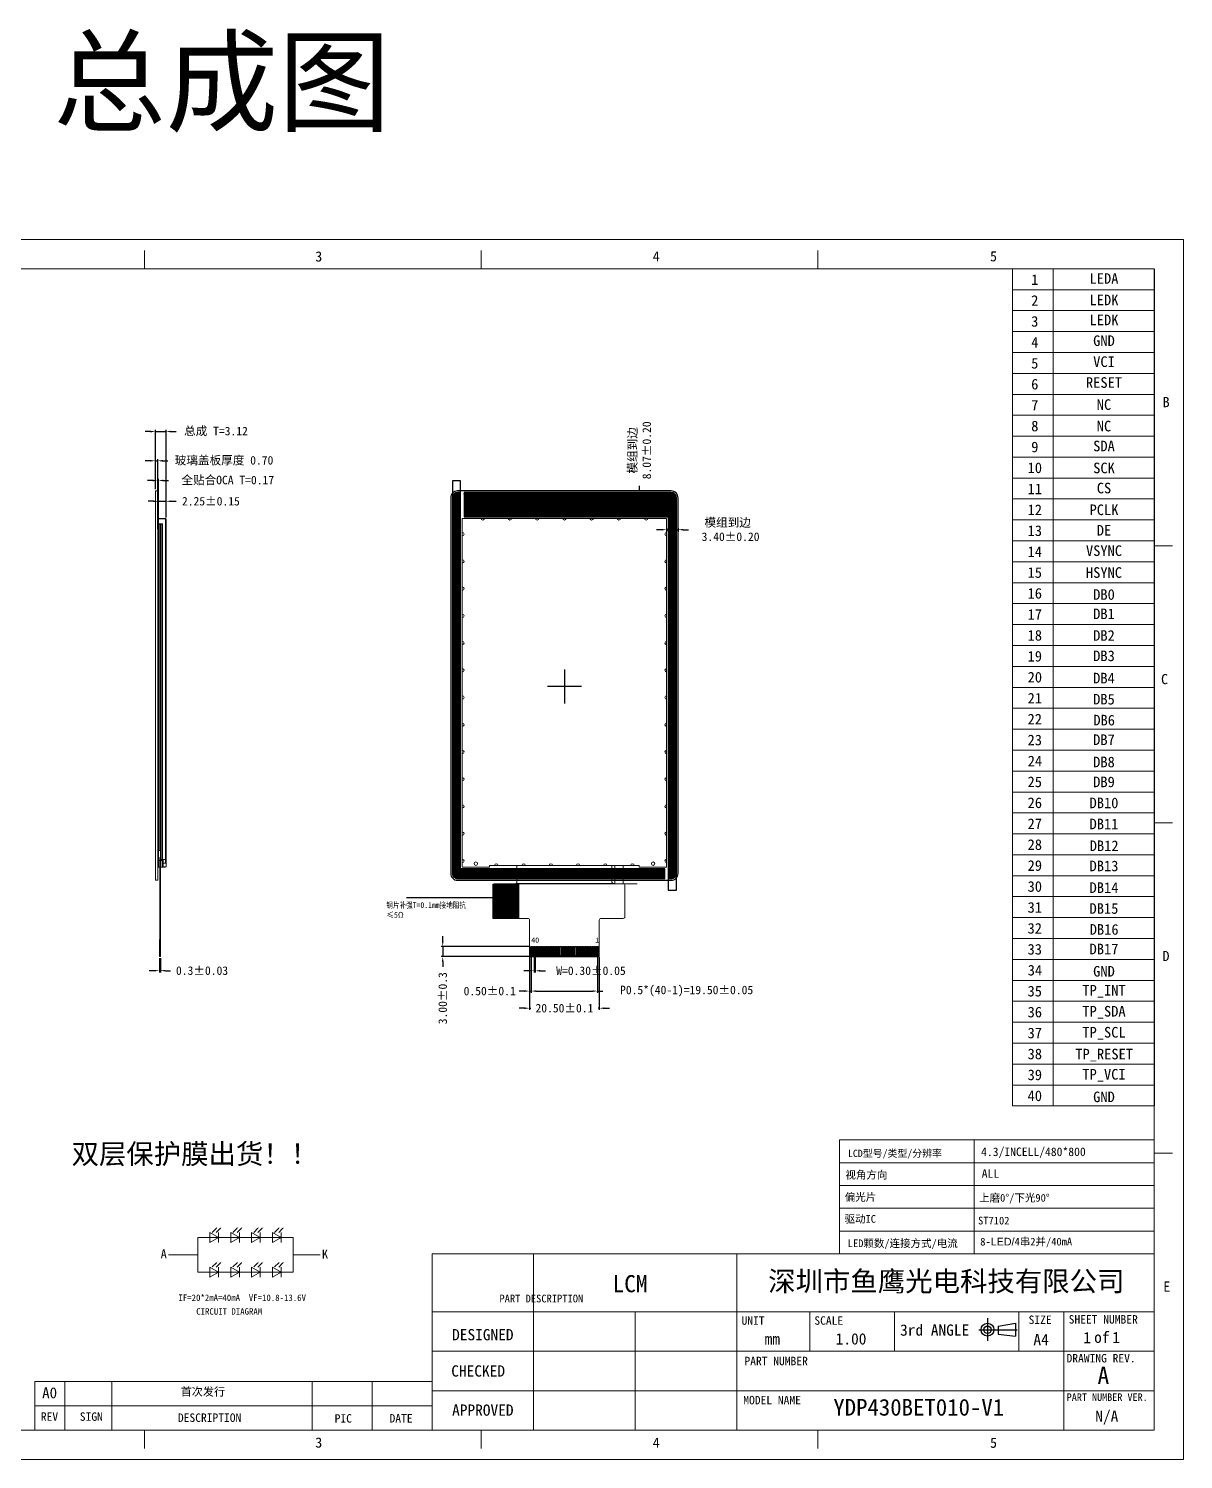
# Model space of a CAD drawing. Header units: inches. Extents: x 240 to 1407, y -538 to -118.
# Drawn here: x 1067.3 to 1406.5, y -538.2 to -117.7 of the extents above; entities that cross this region are included whole.
import ezdxf
from ezdxf.enums import TextEntityAlignment as Align

# ---------------------------------------------------------------- set-up
doc = ezdxf.new("R2010")
doc.units = ezdxf.units.IN
doc.header["$LTSCALE"] = 1.21
doc.header["$MEASUREMENT"] = 0
doc.header["$PDMODE"] = 3
doc.header["$PDSIZE"] = 0.3125
doc.layers.get('0').update_dxf_attribs({"linetype": 'CONTINUOUS'})
doc.layers.get('Defpoints').update_dxf_attribs({"linetype": 'CONTINUOUS'})
for name, color, linetype in [('BL', 7, 'CONTINUOUS'), ('Cover lens', 6, 'CONTINUOUS'), ('DIM（标注）', 3, 'CONTINUOUS'), ('TXT', 6, 'CONTINUOUS'), ('图框及文字', 7, 'CONTINUOUS'), ('文字', 7, 'CONTINUOUS'), ('标 注', 3, 'CONTINUOUS'), ('背胶', 2, 'CONTINUOUS')]:
    doc.layers.add(name, color=color, linetype=linetype)
doc.layers.add('DIM', color=123, linetype='CONTINUOUS', lineweight=9)
doc.layers.add('FPC', color=40, linetype='CONTINUOUS', lineweight=20)
doc.styles.get("Standard").update_dxf_attribs({"font": 'txt', "width": 0.8})
doc.styles.add('仿宋', font='', dxfattribs={"height": 2.5})
doc.styles.add('宋体', font='')
doc.styles.add('黑体', font='')
doc.styles.get('仿宋').set_extended_font_data('FangSong_GB2312')
doc.styles.get('宋体').set_extended_font_data('SimSun')
doc.styles.get('黑体').set_extended_font_data('楷体_GB2312')
doc.dimstyles.new('HC-1', dxfattribs={"dimtxt": 2.5, "dimasz": 1.5, "dimexe": 0.5, "dimexo": 0.5, "dimgap": 0.9, "dimtad": 0, "dimzin": 0, "dimdsep": 46, "dimtxsty": '仿宋', "dimcen": 0.5, "dimclrd": 3, "dimclre": 3, "dimclrt": 3, "dimazin": 0, "dimtfac": 1, "dimtmove": 0, "dimatfit": 3, "dimfxl": 1, "dimtolj": 1, "dimtzin": 0, "dimarcsym": 0})
doc.dimstyles.new('HJ', dxfattribs={"dimtxt": 3.5, "dimasz": 2.5, "dimexe": 1.25, "dimexo": 0.625, "dimtad": 1, "dimtxsty": '黑体', "dimcen": 2.5, "dimclrd": 4, "dimclre": 4, "dimclrt": 4, "dimadec": 0, "dimazin": 0, "dimtfac": 1, "dimtmove": 0, "dimatfit": 3, "dimfxl": 1, "dimarcsym": 0})

# ---------------------------------------------------------------- blocks, each defined once
blk = doc.blocks.new('THIRD-PROJ_BL0')
at = {"linetype": 'Continuous'}
blk.add_line((257.13, 38.11), (257.13, 34.11), dxfattribs=at)
at = {"color": 7, "linetype": 'Continuous'}
for p, q in [((255.59, 36.06), (262.41, 36.06)), ((259.04, 36.73), (262.11, 37.22)), ((259.04, 36.73), (259.04, 35.31)), ((262.11, 37.22), (262.11, 34.94)), ((259.04, 35.31), (262.11, 34.94))]:
    blk.add_line(p, q, dxfattribs=at)
for centre, radius in [((257.13, 36.08), 1.14), ((257.13, 36.06), 0.67)]:
    blk.add_circle(centre, radius, dxfattribs=at)
blk = doc.blocks.new('*D82')
at = {"color": 0, "lineweight": -2}
for p, q in [((1105.39, -261.13), (1105.39, -256.11)), ((1107.64, -261.33), (1107.64, -256.11)), ((1103.89, -256.61), (1102.39, -256.61)), ((1105.39, -256.61), (1107.64, -256.61)), ((1109.14, -256.61), (1110.64, -256.61))]:
    blk.add_line(p, q, dxfattribs=at)
at = {"color": 0}
for points in [[(1103.89, -256.36), (1103.89, -256.86), (1105.39, -256.61)], [(1109.14, -256.36), (1109.14, -256.86), (1107.64, -256.61)]]:
    blk.add_solid(points, dxfattribs=at)
at = {"layer": 'Defpoints', "color": 0}
for p in [(1107.64, -256.61), (1105.39, -261.63), (1107.64, -261.83)]:
    blk.add_point(p, dxfattribs=at)
at = {"color": 7, "lineweight": 5, "insert": (1120.83, -256.61), "char_height": 2.5, "attachment_point": 5, "style": '仿宋'}
blk.add_mtext('\\A1;2.25%%P0.15', dxfattribs=at)
blk = doc.blocks.new('*D123')
at = {"color": 0, "lineweight": -2}
for p, q in [((1246.78, -253.56), (1246.78, -252.06)), ((1246.78, -260.13), (1246.78, -255.06))]:
    blk.add_line(p, q, dxfattribs=at)
at = {"color": 0}
for points in [[(1246.53, -255.06), (1247.03, -255.06), (1246.78, -253.56)], [(1246.53, -260.13), (1247.03, -260.13), (1246.78, -261.63)]]:
    blk.add_solid(points, dxfattribs=at)
at = {"layer": 'Defpoints', "color": 0}
for p in [(1246.78, -253.56), (1246.78, -253.56), (1246.78, -261.63)]:
    blk.add_point(p, dxfattribs=at)
at = {"color": 7, "lineweight": 5, "insert": (1246.78, -241.64), "char_height": 2.5, "attachment_point": 5, "rotation": 90, "style": '仿宋'}
blk.add_mtext('\\A1;{\\fSimSun|b0|i0|c134|p2;模组到边}\\P8.07±0.20', dxfattribs=at)
blk = doc.blocks.new('*D124')
at = {"color": 0, "lineweight": -2}
for p, q in [((1254.68, -264.53), (1254.68, -265.46)), ((1258.08, -264.53), (1258.08, -265.46)), ((1253.18, -264.96), (1251.68, -264.96)), ((1254.68, -264.96), (1258.08, -264.96)), ((1259.58, -264.96), (1261.08, -264.96))]:
    blk.add_line(p, q, dxfattribs=at)
at = {"color": 0}
for points in [[(1253.18, -264.71), (1253.18, -265.21), (1254.68, -264.96)], [(1259.58, -264.71), (1259.58, -265.21), (1258.08, -264.96)]]:
    blk.add_solid(points, dxfattribs=at)
at = {"layer": 'Defpoints', "color": 0}
for p in [(1254.68, -264.03), (1258.08, -264.03), (1258.08, -264.96)]:
    blk.add_point(p, dxfattribs=at)
at = {"color": 7, "lineweight": 5, "insert": (1272.64, -264.96), "char_height": 2.5, "attachment_point": 5, "style": '仿宋'}
blk.add_mtext('\\A1;{\\fSimSun|b0|i0|c134|p2;模组到边}\\P 3.40±0.20', dxfattribs=at)
blk = doc.blocks.new('*D125')
at = {"color": 0, "lineweight": -2}
for p, q in [((1103.02, -244.71), (1101.52, -244.71)), ((1104.52, -253.06), (1104.52, -244.21)), ((1104.52, -244.71), (1105.22, -244.71)), ((1105.22, -253.06), (1105.22, -244.21)), ((1106.72, -244.71), (1108.22, -244.71))]:
    blk.add_line(p, q, dxfattribs=at)
at = {"color": 0}
for points in [[(1103.02, -244.46), (1103.02, -244.96), (1104.52, -244.71)], [(1106.72, -244.46), (1106.72, -244.96), (1105.22, -244.71)]]:
    blk.add_solid(points, dxfattribs=at)
at = {"layer": 'Defpoints', "color": 0}
for p in [(1104.52, -244.71), (1104.52, -253.56), (1105.22, -253.56)]:
    blk.add_point(p, dxfattribs=at)
at = {"color": 7, "lineweight": 5, "insert": (1124.69, -244.71), "char_height": 2.5, "attachment_point": 5, "style": '仿宋'}
blk.add_mtext('\\A1;玻璃盖板厚度 0.70', dxfattribs=at)
blk = doc.blocks.new('*D126')
at = {"color": 0, "lineweight": -2}
for p, q in [((1103.72, -250.51), (1102.22, -250.51)), ((1105.22, -264.84), (1105.22, -250.01)), ((1105.22, -250.51), (1105.39, -250.51)), ((1105.39, -264.84), (1105.39, -250.01)), ((1106.89, -250.51), (1108.39, -250.51))]:
    blk.add_line(p, q, dxfattribs=at)
at = {"color": 0}
for points in [[(1103.72, -250.26), (1103.72, -250.76), (1105.22, -250.51)], [(1106.89, -250.26), (1106.89, -250.76), (1105.39, -250.51)]]:
    blk.add_solid(points, dxfattribs=at)
at = {"layer": 'Defpoints', "color": 0}
for p in [(1105.39, -250.51), (1105.22, -265.34), (1105.39, -265.34)]:
    blk.add_point(p, dxfattribs=at)
at = {"color": 7, "lineweight": 5, "insert": (1125.78, -250.51), "char_height": 2.5, "attachment_point": 5, "style": '仿宋'}
blk.add_mtext('\\A1;{\\fSimSun|b0|i0|c134|p2;全贴合}OCA T=0.17', dxfattribs=at)
blk = doc.blocks.new('*D127')
at = {"color": 0, "lineweight": -2}
for p, q in [((1103.02, -236.13), (1101.52, -236.13)), ((1104.52, -253.06), (1104.52, -235.63)), ((1104.52, -236.13), (1107.64, -236.13)), ((1107.64, -261.33), (1107.64, -235.63)), ((1109.14, -236.13), (1110.64, -236.13))]:
    blk.add_line(p, q, dxfattribs=at)
at = {"color": 0}
for points in [[(1103.02, -235.88), (1103.02, -236.38), (1104.52, -236.13)], [(1109.14, -235.88), (1109.14, -236.38), (1107.64, -236.13)]]:
    blk.add_solid(points, dxfattribs=at)
at = {"layer": 'Defpoints', "color": 0}
for p in [(1107.64, -236.13), (1104.52, -253.56), (1107.64, -261.83)]:
    blk.add_point(p, dxfattribs=at)
at = {"color": 7, "lineweight": 5, "insert": (1122.32, -236.13), "char_height": 2.5, "attachment_point": 5, "style": '仿宋'}
blk.add_mtext('\\A1;{\\fSimSun|b0|i0|c134|p2;总成} T=3.12', dxfattribs=at)
blk = doc.blocks.new('*D224')
at = {"color": 0, "lineweight": -2}
for p, q in [((1105.69, -390.9), (1105.69, -395.05)), ((1105.99, -390.9), (1105.99, -395.05)), ((1104.19, -394.55), (1102.69, -394.55)), ((1105.69, -394.55), (1105.99, -394.55)), ((1107.49, -394.55), (1108.99, -394.55))]:
    blk.add_line(p, q, dxfattribs=at)
at = {"color": 0}
for points in [[(1104.19, -394.3), (1104.19, -394.8), (1105.69, -394.55)], [(1107.49, -394.3), (1107.49, -394.8), (1105.99, -394.55)]]:
    blk.add_solid(points, dxfattribs=at)
at = {"layer": 'Defpoints', "color": 0}
for p in [(1105.69, -390.4), (1105.99, -390.4), (1105.99, -394.55)]:
    blk.add_point(p, dxfattribs=at)
at = {"color": 7, "lineweight": 5, "insert": (1118.23, -394.55), "char_height": 2.5, "attachment_point": 5, "style": '仿宋'}
blk.add_mtext('\\A1;0.3%%P0.03', dxfattribs=at)
blk = doc.blocks.new('*D227')
at = {"layer": 'Defpoints', "color": 0}
for p in [(1215.78, -390.2), (1216.08, -390.2), (1216.08, -394.59)]:
    blk.add_point(p, dxfattribs=at)
at = {"layer": 'DIM', "color": 3, "lineweight": -2}
for p, q in [((1215.78, -390.7), (1215.78, -395.09)), ((1216.08, -390.7), (1216.08, -395.09)), ((1214.28, -394.59), (1212.78, -394.59)), ((1215.78, -394.59), (1216.08, -394.59)), ((1217.58, -394.59), (1219.08, -394.59))]:
    blk.add_line(p, q, dxfattribs=at)
at = {"layer": 'DIM', "color": 3}
for points in [[(1214.28, -394.34), (1214.28, -394.84), (1215.78, -394.59)], [(1217.58, -394.34), (1217.58, -394.84), (1216.08, -394.59)]]:
    blk.add_solid(points, dxfattribs=at)
at = {"layer": 'DIM', "color": 3, "insert": (1232.48, -394.59), "char_height": 2.5, "attachment_point": 5, "style": '仿宋'}
blk.add_mtext('\\A1;W=0.30%%P0.05', dxfattribs=at)
blk = doc.blocks.new('*D228')
at = {"layer": 'Defpoints', "color": 0}
for p in [(1214.93, -390.2), (1234.43, -390.2), (1234.43, -400.55)]:
    blk.add_point(p, dxfattribs=at)
at = {"layer": 'DIM', "color": 3, "lineweight": -2}
for p, q in [((1214.93, -390.7), (1214.93, -401.05)), ((1234.43, -390.7), (1234.43, -401.05)), ((1216.43, -400.55), (1232.93, -400.55)), ((1234.43, -400.55), (1235.93, -400.55))]:
    blk.add_line(p, q, dxfattribs=at)
at = {"layer": 'DIM', "color": 3}
for points in [[(1216.43, -400.3), (1216.43, -400.8), (1214.93, -400.55)], [(1232.93, -400.3), (1232.93, -400.8), (1234.43, -400.55)]]:
    blk.add_solid(points, dxfattribs=at)
at = {"layer": 'DIM', "color": 3, "insert": (1260.58, -400.55), "char_height": 2.5, "attachment_point": 5, "style": '仿宋'}
blk.add_mtext('\\A1;P0.5*(40-1)=19.50%%P0.05', dxfattribs=at)
blk = doc.blocks.new('*D225')
at = {"layer": 'Defpoints', "color": 0}
for p in [(1214.43, -390.1), (1234.93, -390.1), (1234.93, -405.58)]:
    blk.add_point(p, dxfattribs=at)
at = {"layer": 'DIM', "color": 3, "lineweight": -2}
for p, q in [((1214.43, -390.6), (1214.43, -406.08)), ((1234.93, -390.6), (1234.93, -406.08)), ((1212.93, -405.58), (1211.43, -405.58)), ((1214.43, -405.58), (1214.79, -405.58)), ((1234.93, -405.58), (1234.57, -405.58)), ((1236.43, -405.58), (1237.93, -405.58))]:
    blk.add_line(p, q, dxfattribs=at)
at = {"layer": 'DIM', "color": 3}
for points in [[(1212.93, -405.33), (1212.93, -405.83), (1214.43, -405.58)], [(1236.43, -405.33), (1236.43, -405.83), (1234.93, -405.58)]]:
    blk.add_solid(points, dxfattribs=at)
at = {"layer": 'DIM', "color": 3, "insert": (1224.68, -405.58), "char_height": 2.5, "attachment_point": 5, "style": '仿宋'}
blk.add_mtext('\\A1;20.50%%P0.1', dxfattribs=at)
blk = doc.blocks.new('*D226')
at = {"layer": 'Defpoints', "color": 0}
for p in [(1214.43, -389.96), (1214.93, -390.2), (1214.43, -400.55)]:
    blk.add_point(p, dxfattribs=at)
at = {"layer": 'DIM', "color": 3, "lineweight": -2}
for p, q in [((1214.43, -390.46), (1214.43, -401.05)), ((1214.93, -390.7), (1214.93, -401.05)), ((1212.93, -400.55), (1211.43, -400.55)), ((1214.93, -400.55), (1214.43, -400.55)), ((1216.43, -400.55), (1217.93, -400.55))]:
    blk.add_line(p, q, dxfattribs=at)
at = {"layer": 'DIM', "color": 3}
for points in [[(1212.93, -400.3), (1212.93, -400.8), (1214.43, -400.55)], [(1216.43, -400.3), (1216.43, -400.8), (1214.93, -400.55)]]:
    blk.add_solid(points, dxfattribs=at)
at = {"layer": 'DIM', "color": 3, "insert": (1202.73, -400.55), "char_height": 2.5, "attachment_point": 5, "style": '仿宋'}
blk.add_mtext('\\A1;0.50%%P0.1', dxfattribs=at)
blk = doc.blocks.new('*D229')
at = {"layer": 'Defpoints', "color": 0}
for p in [(1188.93, -390.4), (1214.78, -387.4), (1214.93, -390.4)]:
    blk.add_point(p, dxfattribs=at)
at = {"layer": 'DIM', "color": 3, "lineweight": -2}
for p, q in [((1188.93, -385.9), (1188.93, -384.4)), ((1214.28, -387.4), (1188.43, -387.4)), ((1214.43, -390.4), (1188.43, -390.4)), ((1188.93, -387.4), (1188.93, -390.4)), ((1188.93, -391.9), (1188.93, -393.4))]:
    blk.add_line(p, q, dxfattribs=at)
at = {"layer": 'DIM', "color": 3}
for points in [[(1188.68, -385.9), (1189.18, -385.9), (1188.93, -387.4)], [(1188.68, -391.9), (1189.18, -391.9), (1188.93, -390.4)]]:
    blk.add_solid(points, dxfattribs=at)
at = {"layer": 'DIM', "color": 3, "insert": (1188.93, -402.64), "char_height": 2.5, "attachment_point": 5, "rotation": 90, "style": '仿宋'}
blk.add_mtext('\\A1;3.00%%P0.3 ', dxfattribs=at)

msp = doc.modelspace()

# ---------------------------------------------------------------- hatches: boundary and pattern name
at = {"layer": 'FPC'}
h = msp.add_hatch(dxfattribs=at)
h.set_pattern_fill('ANSI37', color=0, scale=2, style=0)
h.set_pattern_definition([(45, (594.8965, -9.25895), (-0.176776695, 0.176776695), []), (135, (594.8965, -9.25895), (-0.176776695, -0.176776695), [])])
h.paths.add_polyline_path([(1211.245, -369.104), (1203.683, -369.104), (1203.683, -379.185), (1211.245, -379.185)])
at = {"layer": '背胶', "linetype": 'Continuous'}
h = msp.add_hatch(dxfattribs=at)
h.set_pattern_fill('ANSI31', color=256, style=0)
h.set_pattern_definition([(45, (-282.82537, -224.99949), (-0.088388348, 0.088388348), [])])
edge = h.paths.add_edge_path()
edge.add_line((1195.181, -254.065), (1195.181, -261.135))
edge.add_line((1195.181, -261.135), (1255.181, -261.135))
edge.add_line((1255.181, -261.135), (1255.181, -367.465))
edge.add_line((1255.181, -367.465), (1256.081, -367.465))
edge.add_arc((1256.081, -365.965), 1.5, 270, 360)
edge.add_line((1257.581, -365.965), (1257.581, -255.565))
edge.add_arc((1256.081, -255.565), 1.5, 0, 90)
edge.add_line((1256.081, -254.065), (1195.181, -254.065))
edge = h.paths.add_edge_path()
edge.add_line((1254.181, -367.465), (1254.181, -364.635))
edge.add_line((1254.181, -364.635), (1194.181, -364.635))
edge.add_line((1194.181, -364.635), (1194.181, -254.065))
edge.add_line((1194.181, -254.065), (1193.281, -254.065))
edge.add_arc((1193.281, -255.565), 1.5, 90, 180)
edge.add_line((1191.781, -255.565), (1191.781, -365.965))
edge.add_arc((1193.281, -365.965), 1.5, 180, 270)
edge.add_line((1193.281, -367.465), (1254.181, -367.465))

# ---------------------------------------------------------------- linework, layer by layer
at = {"color": 7, "linetype": 'Continuous', "lineweight": 5}
for p, q in [((894.933, -179.714), (1406.5, -179.714)), ((1406.5, -179.714), (1406.5, -538.166)), ((894.933, -538.166), (1406.5, -538.166))]:
    msp.add_line(p, q, dxfattribs=at)
at = {"linetype": 'Continuous', "lineweight": 5}
for p, q in [((1101.291, -188.282), (1101.291, -182.927)), ((1200.186, -188.282), (1200.186, -182.927)), ((1299.08, -188.282), (1299.08, -182.927)), ((903.501, -188.282), (1397.932, -188.282)), ((1397.932, -188.282), (1397.932, -483.907)), ((1397.932, -269.677), (1403.287, -269.677)), ((1397.932, -351.072), (1403.287, -351.072)), ((1397.932, -448.204), (1403.287, -448.204)), ((903.501, -529.599), (1397.932, -529.599)), ((1101.291, -529.599), (1101.291, -534.953)), ((1200.186, -529.599), (1200.186, -534.953)), ((1299.08, -529.599), (1299.08, -534.953))]:
    msp.add_line(p, q, dxfattribs=at)
at = {"color": 7, "linetype": 'ByBlock', "lineweight": 0}
for p, q in [((1356.257, -188.282), (1356.257, -434.308)), ((1356.257, -188.282), (1397.932, -188.282)), ((1368.279, -188.282), (1368.279, -434.308)), ((1356.257, -194.433), (1397.932, -194.433)), ((1356.257, -200.584), (1397.932, -200.584)), ((1356.257, -206.734), (1397.932, -206.734)), ((1356.257, -212.885), (1397.932, -212.885)), ((1356.257, -219.036), (1397.932, -219.036)), ((1356.257, -225.186), (1397.932, -225.186)), ((1356.257, -231.337), (1397.932, -231.337)), ((1356.257, -237.487), (1397.932, -237.487)), ((1356.257, -243.638), (1397.932, -243.638)), ((1356.257, -249.789), (1397.932, -249.789)), ((1356.257, -255.939), (1397.932, -255.939)), ((1356.257, -262.09), (1397.932, -262.09)), ((1356.257, -268.241), (1397.932, -268.241)), ((1356.257, -274.391), (1397.932, -274.391)), ((1356.257, -280.542), (1397.932, -280.542)), ((1356.257, -286.692), (1397.932, -286.692)), ((1356.257, -292.843), (1397.932, -292.843)), ((1356.257, -298.994), (1397.932, -298.994)), ((1356.257, -305.144), (1397.932, -305.144)), ((1356.257, -311.295), (1397.932, -311.295)), ((1356.257, -317.446), (1397.932, -317.446)), ((1356.257, -323.596), (1397.932, -323.596)), ((1356.257, -329.747), (1397.932, -329.747)), ((1356.257, -335.898), (1397.932, -335.898)), ((1356.257, -342.048), (1397.932, -342.048)), ((1356.257, -348.199), (1397.932, -348.199)), ((1356.257, -354.349), (1397.932, -354.349)), ((1356.257, -360.5), (1397.932, -360.5)), ((1356.257, -366.651), (1397.932, -366.651)), ((1356.257, -372.801), (1397.932, -372.801)), ((1356.257, -372.801), (1397.932, -372.801)), ((1356.257, -378.952), (1397.932, -378.952)), ((1356.257, -385.103), (1397.932, -385.103)), ((1356.257, -391.253), (1397.932, -391.253)), ((1356.257, -397.404), (1397.932, -397.404)), ((1356.257, -403.555), (1397.932, -403.555)), ((1356.257, -409.705), (1397.932, -409.705)), ((1356.257, -415.856), (1397.932, -415.856)), ((1356.257, -422.006), (1397.932, -422.006)), ((1356.257, -428.157), (1397.932, -428.157)), ((1356.257, -434.308), (1397.932, -434.308))]:
    msp.add_line(p, q, dxfattribs=at)
msp.add_line((1397.932, -188.282), (1397.932, -434.308))
at = {"linetype": 'ByBlock', "lineweight": 5}
for p, q in [((1105.393, -261.635), (1105.393, -364.135)), ((1105.393, -263.265), (1106.603, -263.265)), ((1106.603, -263.265), (1106.603, -358.511)), ((1106.603, -358.511), (1106.583, -361.865)), ((1106.523, -362.165), (1105.393, -362.165)), ((1105.393, -364.135), (1107.443, -364.135)), ((1107.616, -364.035), (1106.523, -364.035)), ((1106.583, -361.865), (1106.583, -364.035)), ((1106.583, -363.757), (1106.773, -363.757)), ((1106.773, -361.915), (1106.773, -363.757)), ((1106.773, -361.915), (1107.493, -361.915)), ((1107.493, -362.965), (1106.773, -362.965)), ((1107.643, -363.488), (1107.643, -363.935))]:
    msp.add_line(p, q, dxfattribs=at)
at = {"color": 5, "linetype": 'ByBlock', "lineweight": 5}
for p, q in [((1106.543, -263.265), (1106.543, -358.511)), ((1106.543, -358.507), (1106.523, -361.862)), ((1106.523, -361.865), (1106.523, -364.035))]:
    msp.add_line(p, q, dxfattribs=at)
at = {"color": 30, "lineweight": 5}
for p, q in [((1105.863, -384.523), (1105.863, -361.265)), ((1105.863, -361.265), (1105.993, -361.265)), ((1105.863, -390.405), (1105.863, -361.265)), ((1105.993, -361.265), (1105.993, -384.523)), ((1105.993, -361.265), (1105.993, -390.405)), ((1105.693, -385.405), (1105.693, -390.405))]:
    msp.add_line(p, q, dxfattribs=at)
at = {"color": 30, "linetype": 'Continuous', "lineweight": 5}
for p, q in [((1239.445, -363.635), (1239.445, -369.023)), ((1241.945, -363.635), (1241.945, -369.023))]:
    msp.add_line(p, q, dxfattribs=at)
at = {"color": 30}
msp.add_line((1214.731, -390.405), (1234.631, -390.405), dxfattribs=at)
at = {"color": 4, "linetype": 'Continuous', "lineweight": 5}
for p, q in [((1397.932, -444.303), (1305.462, -444.303)), ((1305.462, -477.763), (1305.462, -444.303)), ((1345.044, -477.763), (1345.044, -444.303)), ((1397.932, -450.995), (1305.462, -450.995)), ((1397.932, -457.687), (1305.462, -457.687)), ((1397.932, -464.379), (1305.462, -464.379)), ((1215.637, -529.599), (1215.637, -477.763)), ((1275.351, -477.763), (1275.351, -529.599)), ((1305.462, -477.763), (1305.462, -477.763)), ((1275.351, -494.765), (1185.779, -494.765)), ((1245.494, -529.599), (1245.494, -494.765)), ((1397.932, -494.765), (1275.351, -494.765)), ((1296.749, -506.376), (1296.749, -494.765)), ((1321.63, -506.376), (1321.63, -494.765)), ((1358.123, -506.376), (1358.123, -494.765)), ((1371.393, -529.599), (1371.393, -494.765)), ((1275.351, -506.376), (1185.779, -506.376)), ((1397.932, -506.376), (1275.351, -506.376)), ((1185.779, -515.242), (1069.113, -515.242)), ((1077.946, -515.242), (1077.946, -529.599)), ((1091.702, -515.242), (1091.702, -529.599)), ((1150.614, -529.599), (1150.614, -515.242)), ((1168.197, -515.242), (1168.197, -529.599)), ((1275.351, -517.987), (1185.779, -517.987)), ((1397.932, -517.987), (1275.351, -517.987)), ((1185.779, -522.42), (1069.113, -522.42))]:
    msp.add_line(p, q, dxfattribs=at)
at = {"color": 4, "lineweight": 5}
for p, q in [((1305.462, -471.071), (1305.462, -477.763)), ((1305.462, -471.071), (1397.932, -471.071)), ((1345.044, -471.071), (1345.044, -477.763))]:
    msp.add_line(p, q, dxfattribs=at)
at = {"color": 6, "lineweight": 5}
for points in [[(1105.443, -263.565), (1105.593, -263.565), (1105.593, -358.865), (1105.443, -358.865)], [(1106.393, -263.565), (1106.543, -263.565), (1106.543, -358.865), (1106.393, -358.865)]]:
    msp.add_lwpolyline(points, close=True, dxfattribs=at)
at = {"color": 4, "lineweight": 5}
for points in [[(1105.593, -359.265), (1105.993, -359.265), (1105.993, -263.365), (1105.593, -263.365)], [(1105.993, -361.865), (1106.393, -361.865), (1106.393, -263.365), (1105.993, -263.365)]]:
    msp.add_lwpolyline(points, close=True, dxfattribs=at)
at = {"color": 30}
for points in [[(1214.781, -387.405), (1215.081, -387.405), (1215.081, -390.205), (1214.781, -390.205)], [(1215.281, -387.405), (1215.581, -387.405), (1215.581, -390.205), (1215.281, -390.205)], [(1215.781, -387.405), (1216.081, -387.405), (1216.081, -390.205), (1215.781, -390.205)], [(1216.281, -387.405), (1216.581, -387.405), (1216.581, -390.205), (1216.281, -390.205)], [(1216.781, -387.405), (1217.081, -387.405), (1217.081, -390.205), (1216.781, -390.205)], [(1217.281, -387.405), (1217.581, -387.405), (1217.581, -390.205), (1217.281, -390.205)], [(1217.781, -387.405), (1218.081, -387.405), (1218.081, -390.205), (1217.781, -390.205)], [(1218.281, -387.405), (1218.581, -387.405), (1218.581, -390.205), (1218.281, -390.205)], [(1218.781, -387.405), (1219.081, -387.405), (1219.081, -390.205), (1218.781, -390.205)], [(1219.281, -387.405), (1219.581, -387.405), (1219.581, -390.205), (1219.281, -390.205)], [(1219.781, -387.405), (1220.081, -387.405), (1220.081, -390.205), (1219.781, -390.205)], [(1220.281, -387.405), (1220.581, -387.405), (1220.581, -390.205), (1220.281, -390.205)], [(1220.781, -387.405), (1221.081, -387.405), (1221.081, -390.205), (1220.781, -390.205)], [(1221.281, -387.405), (1221.581, -387.405), (1221.581, -390.205), (1221.281, -390.205)], [(1221.781, -387.405), (1222.081, -387.405), (1222.081, -390.205), (1221.781, -390.205)], [(1222.281, -387.405), (1222.581, -387.405), (1222.581, -390.205), (1222.281, -390.205)], [(1222.781, -387.405), (1223.081, -387.405), (1223.081, -390.205), (1222.781, -390.205)], [(1223.281, -387.405), (1223.581, -387.405), (1223.581, -390.205), (1223.281, -390.205)], [(1223.781, -387.405), (1224.081, -387.405), (1224.081, -390.205), (1223.781, -390.205)], [(1224.281, -387.405), (1224.581, -387.405), (1224.581, -390.205), (1224.281, -390.205)], [(1224.781, -387.405), (1225.081, -387.405), (1225.081, -390.205), (1224.781, -390.205)], [(1225.281, -387.405), (1225.581, -387.405), (1225.581, -390.205), (1225.281, -390.205)], [(1225.781, -387.405), (1226.081, -387.405), (1226.081, -390.205), (1225.781, -390.205)], [(1226.281, -387.405), (1226.581, -387.405), (1226.581, -390.205), (1226.281, -390.205)], [(1226.781, -387.405), (1227.081, -387.405), (1227.081, -390.205), (1226.781, -390.205)], [(1227.281, -387.405), (1227.581, -387.405), (1227.581, -390.205), (1227.281, -390.205)], [(1227.781, -387.405), (1228.081, -387.405), (1228.081, -390.205), (1227.781, -390.205)], [(1228.281, -387.405), (1228.581, -387.405), (1228.581, -390.205), (1228.281, -390.205)], [(1228.781, -387.405), (1229.081, -387.405), (1229.081, -390.205), (1228.781, -390.205)], [(1229.281, -387.405), (1229.581, -387.405), (1229.581, -390.205), (1229.281, -390.205)], [(1229.781, -387.405), (1230.081, -387.405), (1230.081, -390.205), (1229.781, -390.205)], [(1230.281, -387.405), (1230.581, -387.405), (1230.581, -390.205), (1230.281, -390.205)], [(1230.781, -387.405), (1231.081, -387.405), (1231.081, -390.205), (1230.781, -390.205)], [(1231.281, -387.405), (1231.581, -387.405), (1231.581, -390.205), (1231.281, -390.205)], [(1231.781, -387.405), (1232.081, -387.405), (1232.081, -390.205), (1231.781, -390.205)], [(1232.281, -387.405), (1232.581, -387.405), (1232.581, -390.205), (1232.281, -390.205)], [(1232.781, -387.405), (1233.081, -387.405), (1233.081, -390.205), (1232.781, -390.205)], [(1233.281, -387.405), (1233.581, -387.405), (1233.581, -390.205), (1233.281, -390.205)], [(1233.781, -387.405), (1234.081, -387.405), (1234.081, -390.205), (1233.781, -390.205)], [(1234.281, -387.405), (1234.581, -387.405), (1234.581, -390.205), (1234.281, -390.205)]]:
    msp.add_lwpolyline(points, close=True, dxfattribs=at)
at = {"color": 4, "linetype": 'Continuous', "lineweight": 5}
msp.add_lwpolyline([(1069.113, -515.242), (1069.113, -529.599), (1397.932, -529.599), (1397.932, -477.763), (1185.779, -477.763), (1185.779, -529.599)], dxfattribs=at)
at = {"color": 7, "lineweight": 5}
for centre in [(1198.647, -363.096), (1250.715, -363.096)]:
    msp.add_circle(centre, 0.5, dxfattribs=at)
at = {"lineweight": 5}
for centre, start, end in [((1200.681, -261.635), 180, 360), ((1208.681, -261.635), 180, 360), ((1216.681, -261.635), 180, 360), ((1224.681, -261.635), 180, 360), ((1232.681, -261.635), 180, 360), ((1240.681, -261.635), 180, 360), ((1248.681, -261.635), 180, 360), ((1194.681, -266.285), 270, 90), ((1254.681, -266.285), 90, 270), ((1194.681, -274.285), 270, 90), ((1254.681, -274.285), 90, 270), ((1194.681, -282.285), 270, 90), ((1254.681, -282.285), 90, 270), ((1194.681, -290.285), 270, 90), ((1254.681, -290.285), 90, 270), ((1194.681, -298.285), 270, 90), ((1254.681, -298.285), 90, 270), ((1194.681, -306.285), 270, 90), ((1254.681, -306.285), 90, 270), ((1194.681, -314.285), 270, 90), ((1254.681, -314.285), 90, 270), ((1194.681, -322.285), 270, 90), ((1254.681, -322.285), 90, 270), ((1194.681, -330.285), 270, 90), ((1254.681, -330.285), 90, 270), ((1194.681, -338.285), 270, 90), ((1254.681, -338.285), 90, 270), ((1194.681, -346.285), 270, 90), ((1254.681, -346.285), 90, 270), ((1194.681, -354.285), 270, 90), ((1254.681, -354.285), 90, 270), ((1194.681, -362.285), 270, 90), ((1204.681, -363.635), 0, 180), ((1212.681, -363.635), 0, 180), ((1220.681, -363.635), 0, 180), ((1228.681, -363.635), 0, 180), ((1236.681, -363.635), 0, 180), ((1244.681, -363.635), 0, 180), ((1254.681, -362.285), 90, 270)]:
    msp.add_arc(centre, 0.5, start, end, dxfattribs=at)
at = {"linetype": 'ByBlock', "lineweight": 5}
msp.add_arc((1107.443, -363.935), 0.2, 270, 0, dxfattribs=at)
at = {"layer": 'BL', "color": 4, "lineweight": 5}
for p, q in [((1105.393, -261.635), (1107.443, -261.635)), ((1105.393, -261.635), (1105.393, -261.785)), ((1105.393, -261.785), (1107.493, -261.785)), ((1107.493, -261.785), (1107.493, -362.965)), ((1107.643, -261.835), (1107.643, -363.488))]:
    msp.add_line(p, q, dxfattribs=at)
msp.add_arc((1107.443, -261.835), 0.2, 0, 90, dxfattribs=at)
at = {"layer": 'Cover lens', "lineweight": 5}
msp.add_lwpolyline([(1104.518, -253.565), (1105.218, -253.565), (1105.218, -367.965), (1104.518, -367.965)], close=True, dxfattribs=at)
at = {"layer": 'Cover lens', "linetype": 'Continuous'}
msp.add_lwpolyline([(1193.281, -367.965), (1256.081, -367.965, 0.4142136), (1258.081, -365.965), (1258.081, -255.565, 0.4142136), (1256.081, -253.565), (1193.281, -253.565, 0.4142136), (1191.281, -255.565), (1191.281, -365.965, 0.4142136)], format="xyb", close=True, dxfattribs=at)
at = {"layer": 'DIM', "color": 1, "lineweight": 5}
for p, q in [((1116.975, -472.947), (1123.088, -472.947)), ((1116.975, -472.947), (1116.975, -483.106)), ((1120.546, -471.479), (1120.546, -474.414)), ((1123.088, -472.947), (1120.546, -471.479)), ((1123.088, -472.947), (1120.546, -474.414)), ((1120.546, -472.947), (1126.659, -472.947)), ((1123.088, -471.479), (1123.088, -474.414)), ((1126.659, -471.479), (1126.659, -474.414)), ((1129.201, -472.947), (1126.659, -471.479)), ((1126.659, -472.947), (1132.772, -472.947)), ((1129.201, -472.947), (1126.659, -474.414)), ((1129.201, -471.479), (1129.201, -474.414)), ((1132.772, -471.479), (1132.772, -474.414)), ((1135.314, -472.947), (1132.772, -471.479)), ((1135.314, -472.947), (1132.772, -474.414)), ((1132.772, -472.947), (1138.885, -472.947)), ((1135.314, -471.479), (1135.314, -474.414)), ((1138.885, -471.479), (1138.885, -474.414)), ((1141.427, -472.947), (1138.885, -471.479)), ((1141.427, -472.947), (1138.885, -474.414)), ((1138.885, -472.947), (1144.998, -472.947)), ((1141.427, -471.479), (1141.427, -474.414)), ((1144.998, -472.947), (1144.998, -483.106)), ((1116.975, -478.026), (1108.345, -478.026)), ((1144.998, -478.026), (1152.952, -478.026)), ((1116.975, -483.106), (1123.088, -483.106)), ((1120.546, -481.638), (1120.546, -484.573)), ((1123.088, -483.106), (1120.546, -481.638)), ((1123.088, -483.106), (1120.546, -484.573)), ((1120.546, -483.106), (1126.659, -483.106)), ((1123.088, -481.638), (1123.088, -484.573)), ((1126.659, -481.638), (1126.659, -484.573)), ((1129.201, -483.106), (1126.659, -481.638)), ((1126.659, -483.106), (1132.772, -483.106)), ((1129.201, -483.106), (1126.659, -484.573)), ((1129.201, -481.638), (1129.201, -484.573)), ((1132.772, -481.638), (1132.772, -484.573)), ((1135.314, -483.106), (1132.772, -481.638)), ((1135.314, -483.106), (1132.772, -484.573)), ((1132.772, -483.106), (1138.885, -483.106)), ((1135.314, -481.638), (1135.314, -484.573)), ((1138.885, -481.638), (1138.885, -484.573)), ((1141.427, -483.106), (1138.885, -481.638)), ((1141.427, -483.106), (1138.885, -484.573)), ((1138.885, -483.106), (1144.998, -483.106)), ((1141.427, -481.638), (1141.427, -484.573))]:
    msp.add_line(p, q, dxfattribs=at)
for points in [[(1122.425, -470.222), (1121.176, -471.471)], [(1123.658, -470.236), (1122.41, -471.485)], [(1128.538, -470.222), (1127.289, -471.471)], [(1129.771, -470.236), (1128.523, -471.485)], [(1134.651, -470.222), (1133.402, -471.471)], [(1135.884, -470.236), (1134.636, -471.485)], [(1140.764, -470.222), (1139.515, -471.471)], [(1141.997, -470.236), (1140.749, -471.485)], [(1122.425, -480.382), (1121.176, -481.63)], [(1123.658, -480.395), (1122.41, -481.644)], [(1128.538, -480.382), (1127.289, -481.63)], [(1129.771, -480.395), (1128.523, -481.644)], [(1134.651, -480.382), (1133.402, -481.63)], [(1135.884, -480.395), (1134.636, -481.644)], [(1140.764, -480.382), (1139.515, -481.63)], [(1141.997, -480.395), (1140.749, -481.644)]]:
    msp.add_lwpolyline(points, dxfattribs=at)
for points in [[(1122.368, -470.165), (1122.767, -469.88), (1122.482, -470.279)], [(1123.601, -470.179), (1124, -469.894), (1123.715, -470.293)], [(1128.481, -470.165), (1128.88, -469.88), (1128.595, -470.279)], [(1129.714, -470.179), (1130.113, -469.894), (1129.828, -470.293)], [(1134.594, -470.165), (1134.993, -469.88), (1134.708, -470.279)], [(1135.827, -470.179), (1136.226, -469.894), (1135.941, -470.293)], [(1140.707, -470.165), (1141.106, -469.88), (1140.821, -470.279)], [(1141.94, -470.179), (1142.339, -469.894), (1142.054, -470.293)], [(1122.368, -480.325), (1122.767, -480.04), (1122.482, -480.439)], [(1123.601, -480.338), (1124, -480.053), (1123.715, -480.452)], [(1128.481, -480.325), (1128.88, -480.04), (1128.595, -480.439)], [(1129.714, -480.338), (1130.113, -480.053), (1129.828, -480.452)], [(1134.594, -480.325), (1134.993, -480.04), (1134.708, -480.439)], [(1135.827, -480.338), (1136.226, -480.053), (1135.941, -480.452)], [(1140.707, -480.325), (1141.106, -480.04), (1140.821, -480.439)], [(1141.94, -480.338), (1142.339, -480.053), (1142.054, -480.452)]]:
    msp.add_solid(points, dxfattribs=at)
at = {"layer": 'FPC', "color": 30}
for p, q in [((1105.693, -385.405), (1105.993, -385.405)), ((1105.993, -390.405), (1105.693, -390.405))]:
    msp.add_line(p, q, dxfattribs=at)
msp.add_lwpolyline([(1238.645, -363.635), (1238.645, -368.523, 0.4142136), (1239.145, -369.023), (1241.945, -369.023, -0.4142136), (1242.445, -369.523), (1242.445, -378.685, -0.4142136), (1241.945, -379.185), (1235.431, -379.185, 0.4142136), (1234.931, -379.685), (1234.931, -390.205, -0.4142136), (1234.731, -390.405), (1214.631, -390.405, -0.4142136), (1214.431, -390.205), (1214.431, -379.685, 0.4142136), (1213.931, -379.185), (1204.183, -379.185, -0.4142136), (1203.683, -378.685), (1203.683, -369.523, -0.4142136), (1204.183, -369.023), (1210.245, -369.023, 0.4142136), (1210.745, -368.523), (1210.745, -363.635)], format="xyb", dxfattribs=at)
at = {"layer": 'FPC', "color": 0}
msp.add_lwpolyline([(1211.245, -369.104), (1203.683, -369.104), (1203.683, -379.185), (1211.245, -379.185)], close=True, dxfattribs=at)
at = {"layer": 'TXT', "lineweight": 5}
for p, q in [((1194.681, -261.785), (1194.681, -363.985)), ((1254.531, -261.635), (1194.831, -261.635)), ((1254.681, -261.785), (1254.681, -363.985)), ((1254.681, -264.921), (1254.681, -263.135)), ((1202.681, -364.135), (1194.831, -364.135)), ((1202.681, -363.635), (1246.681, -363.635)), ((1202.681, -363.635), (1202.681, -364.135)), ((1246.681, -363.635), (1246.681, -364.135)), ((1254.531, -364.135), (1246.681, -364.135))]:
    msp.add_line(p, q, dxfattribs=at)
for centre, start, end in [((1194.831, -261.785), 90, 180), ((1254.531, -261.785), 0, 90), ((1194.831, -363.985), 180, 270), ((1254.531, -363.985), 270, 0)]:
    msp.add_arc(centre, 0.15, start, end, dxfattribs=at)
at = {"layer": '标 注', "color": 30, "lineweight": 5}
for p, q in [((1238.645, -368.523), (1238.645, -363.635)), ((1246.084, -369.023), (1239.145, -369.023))]:
    msp.add_line(p, q, dxfattribs=at)
at = {"layer": '标 注', "color": 253}
msp.add_line((1239.445, -369.023), (1210.745, -369.023), dxfattribs=at)
at = {"layer": '标 注', "color": 30, "lineweight": 5}
msp.add_arc((1239.145, -368.523), 0.5, 180, 270, dxfattribs=at)
at = {"layer": '背胶', "color": 5}
for p, q in [((1224.681, -306.065), (1224.681, -316.065)), ((1229.681, -311.065), (1219.681, -311.065))]:
    msp.add_line(p, q, dxfattribs=at)
at = {"layer": '背胶', "linetype": 'Continuous'}
for points in [[(1194.181, -254.065), (1194.181, -250.605), (1191.781, -250.605), (1191.781, -255.565)], [(1255.181, -367.465), (1255.181, -370.925), (1257.581, -370.925), (1257.581, -365.965)]]:
    msp.add_lwpolyline(points, dxfattribs=at)
for points in [[(1254.181, -367.465), (1254.181, -364.635), (1194.181, -364.635), (1194.181, -254.065), (1193.281, -254.065, 0.4142136), (1191.781, -255.565), (1191.781, -365.965, 0.4142136), (1193.281, -367.465)], [(1195.181, -254.065), (1195.181, -261.135), (1255.181, -261.135), (1255.181, -367.465), (1256.081, -367.465, 0.4142136), (1257.581, -365.965), (1257.581, -255.565, 0.4142136), (1256.081, -254.065)]]:
    msp.add_lwpolyline(points, format="xyb", close=True, dxfattribs=at)

# ---------------------------------------------------------------- block references
at = {"color": 4, "linetype": 'Continuous', "lineweight": 5, "xscale": 1.658742044089887, "yscale": 1.658742044089887, "zscale": 1.658742044089887, "rotation": 3.391905852188932e-06}
msp.add_blockref('THIRD-PROJ_BL0', (922.447, -559.901), dxfattribs=at)

# ---------------------------------------------------------------- texts
at = {"color": 1, "linetype": 'Continuous', "lineweight": 5, "style": '宋体'}
for s, height, p in [('总成图', 24.2115, (1124.074, -145.42)), ('LCM ', 5.0384, (1245.667, -489.047)), ('A', 5.038, (1382.997, -516.001)), ('A0', 3.2246, (1073.453, -520.218))]:
    msp.add_text(s, height=height, rotation=0, dxfattribs=at).set_placement(p, align=Align.CENTER)
at = {"color": 4, "linetype": 'Continuous', "lineweight": 5, "style": '宋体'}
for s, height, p in [('3', 2.999, (1151.495, -186.166)), ('4', 2.999, (1250.624, -186.131)), ('5', 2.999, (1349.713, -186.114)), ('B', 2.999, (1400.431, -228.963)), ('C', 2.999, (1399.946, -310.372)), ('D', 2.999, (1400.379, -391.741)), ('E', 2.999, (1400.612, -488.885)), ('PART DESCRIPTION', 2.26192, (1205.585, -492.03)), ('UNIT', 2.4881, (1276.698, -498.603)), ('SCALE', 2.4881, (1298.096, -498.603)), ('SIZE', 2.4881, (1361.029, -498.389)), ('SHEET NUMBER', 2.48811, (1372.806, -498.268)), ('3rd ANGLE', 3.3175, (1323.289, -501.815)), ('PART NUMBER', 2.48811, (1277.564, -510.496)), ('DRAWING REV.', 2.48811, (1372.179, -509.674)), ('MODEL NAME', 2.4881, (1277.221, -521.999)), ('PART NUMBER VER.', 2.18726, (1372.223, -520.969)), ('3', 2.999, (1151.495, -534.714)), ('4', 2.999, (1250.624, -534.748)), ('5', 2.999, (1349.713, -534.765))]:
    msp.add_text(s, height=height, rotation=0, dxfattribs=at).set_placement(p)
at = {"color": 0, "linetype": 'Continuous', "lineweight": 5, "style": '宋体'}
for s, height, rotation, p in [('LCD型号/类型/分辨率', 2.13307, 359.99988, (1321.776, -449.3)), ('视角方向', 2.2572, 359.99988, (1313.388, -455.688)), ('偏光片', 2.2572, 0.00013, (1311.648, -462.204)), ('驱动IC', 2.2572, 0.00013, (1311.586, -468.631)), ('LED颗数/连接方式/电流', 2.25722, 0.00013, (1324.062, -475.802))]:
    msp.add_text(s, height=height, rotation=rotation, dxfattribs=at).set_placement(p, align=Align.CENTER)
at = {"color": 4, "linetype": 'Continuous', "lineweight": 5, "style": '宋体'}
for s, height, rotation, p in [('DESIGNED', 3.3175, 0, (1200.708, -503.18)), ('mm', 3.3175, 0, (1285.738, -504.409)), ('1.00', 3.3175, 0, (1308.878, -504.409)), ('A4', 3.3175, 0, (1364.702, -504.61)), ('1', 3.317, 0, (1378.214, -504.061)), ('of', 3.3175, 0, (1382.547, -503.93)), ('1', 3.317, 0, (1386.735, -503.998)), ('CHECKED', 3.3175, 0, (1199.335, -513.84)), ('REV', 2.4881, 0, (1073.41, -526.837)), ('SIGN', 2.4881, 0, (1085.698, -526.837)), ('DESCRIPTION', 2.48811, 0, (1120.452, -527.151)), ('PIC', 2.4881, 0.2648, (1159.723, -527.375)), ('DATE', 2.4881, 0, (1176.693, -527.336)), ('APPROVED', 3.3175, 0, (1200.708, -525.345)), ('N/A', 3.3175, 0, (1384.008, -527.126))]:
    msp.add_text(s, height=height, rotation=rotation, dxfattribs=at).set_placement(p, align=Align.CENTER)
at = {"color": 7, "linetype": 'ByBlock', "lineweight": 0, "width": 11.86911, "attachment_point": 5, "style": '宋体'}
for s, insert, char_height in [('1', (1362.855, -191.467), 3.115), ('LEDA', (1383.182, -191.143, 0), 3.1148), ('2', (1362.855, -197.617), 3.115), ('LEDK', (1383.182, -197.443), 3.1148), ('LEDK', (1383.182, -203.313), 3.1148), ('3', (1362.855, -203.768), 3.115), ('4', (1362.855, -209.918), 3.115), ('GND', (1383.182, -209.441), 3.1148), ('VCI', (1383.182, -215.615), 3.1148), ('5', (1362.855, -216.069), 3.115), ('6', (1362.855, -222.22), 3.115), ('RESET', (1383.182, -221.742), 3.1148), ('7', (1362.855, -228.37), 3.115), ('NC', (1383.182, -228.219), 3.1148), ('8', (1362.855, -234.521), 3.115), ('NC', (1383.182, -234.543), 3.1148), ('9', (1362.855, -240.672), 3.115), ('SDA', (1383.182, -240.39), 3.1148), ('10', (1362.855, -246.797), 3.1148), ('SCK', (1383.182, -246.844), 3.1148), ('11', (1362.855, -252.973), 3.1148), ('CS', (1383.182, -252.748), 3.1148), ('12', (1362.855, -259.123), 3.1148), ('PCLK', (1383.182, -259.137), 3.1148), ('13', (1362.855, -265.274), 3.1148), ('DE', (1383.182, -265.127), 3.1148), ('14', (1362.855, -271.425), 3.1148), ('VSYNC', (1383.182, -271.154), 3.1148), ('15', (1362.855, -277.575), 3.1148), ('HSYNC', (1383.182, -277.58), 3.1148), ('16', (1362.855, -283.687), 3.1148), ('DB0', (1383.182, -284.031), 3.1148), ('17', (1362.855, -289.877), 3.1148), ('DB1', (1383.182, -289.688), 3.1148), ('18', (1362.855, -296.027), 3.1148), ('DB2', (1383.182, -296.048), 3.1148), ('19', (1362.855, -302.178), 3.1148), ('DB3', (1383.182, -302.054), 3.1148), ('20', (1362.869, -308.329), 3.1148), ('DB4', (1383.182, -308.578), 3.1148), ('21', (1362.855, -314.479), 3.1148), ('DB5', (1383.175, -314.798), 3.1148), ('22', (1362.848, -320.63), 3.1148), ('DB6', (1383.231, -320.949), 3.1148), ('23', (1362.848, -326.78), 3.1148), ('DB7', (1383.182, -326.678), 3.1148), ('24', (1362.896, -332.931), 3.1148), ('DB8', (1383.182, -333.248), 3.1148), ('25', (1362.848, -339.082), 3.1148), ('DB9', (1383.182, -339.093), 3.1148), ('26', (1362.862, -345.232), 3.1148), ('DB10', (1383.182, -345.269), 3.1148), ('27', (1362.855, -351.383), 3.1148), ('DB11', (1383.182, -351.438), 3.1148), ('28', (1362.855, -357.534), 3.1148), ('DB12', (1383.231, -357.853), 3.1148), ('29', (1362.862, -363.684), 3.1148), ('DB13', (1383.182, -363.793), 3.1148), ('30', (1362.855, -369.835), 3.1148), ('DB14', (1383.182, -370.154), 3.1148), ('31', (1362.855, -375.986), 3.1148), ('DB15', (1383.175, -376.304), 3.1148), ('32', (1362.848, -382.136), 3.1148), ('DB16', (1383.231, -382.455), 3.1148), ('33', (1362.848, -388.287), 3.1148), ('DB17', (1383.182, -388.184), 3.1148), ('34', (1362.896, -394.437), 3.1148), ('GND', (1383.182, -394.754), 3.1148), ('35', (1362.848, -400.588), 3.1148), ('TP_INT', (1383.182, -400.599), 3.1148), ('36', (1362.862, -406.739), 3.1148), ('TP_SDA', (1383.182, -406.775), 3.1148), ('37', (1362.855, -412.889), 3.1148), ('TP_SCL', (1383.182, -412.945), 3.1148), ('38', (1362.855, -419.04), 3.1148), ('TP_RESET', (1383.231, -419.359), 3.1148), ('39', (1362.862, -425.191), 3.1148), ('TP_VCI', (1383.182, -425.3), 3.1148), ('40', (1362.855, -431.341), 3.1148), ('GND', (1383.182, -431.66), 3.1148)]:
    msp.add_mtext(s, dxfattribs=dict(at, insert=insert, char_height=char_height))
at = {"color": 2, "lineweight": 5, "attachment_point": 1, "rotation": 0}
for s, insert, char_height, width, style in [('{\\fSimSun|b1|i0|c134|p2;\\C4;双层保护膜出货！！}', (1079.892, -445.449), 5.9013, 116.08637, '黑体'), ('{\\fSimSun|b1|i0|c134|p2;\\C4;深圳市鱼鹰光电科技有限公司}', (1284.541, -482.868), 5.9013, 116.08637, '黑体'), ('{\\C1;    首次发行}', (1105.452, -517.077), 2.38892, 58.91225, '宋体'), ('\\pi7.627;{\\C1;YDP430BET010-V1}', (1296.039, -520.39), 4.91775, 63.7814, '宋体')]:
    msp.add_mtext(s, dxfattribs=dict(at, insert=insert, char_height=char_height, width=width, style=style))
at = {"color": 1, "lineweight": 5, "attachment_point": 1, "rotation": 0, "style": '宋体'}
for s, insert, char_height, width in [('4.3/INCELL/480*800', (1347.083, -446.518), 2.50953, 78.58559), ('ALL', (1347.266, -452.905), 2.5095, 78.58559), ('8-{\\fArial|b0|i0|c0|p32;LED/}4串2并/40mA ', (1346.821, -473.053), 2.25857, 37.03823)]:
    msp.add_mtext(s, dxfattribs=dict(at, insert=insert, char_height=char_height, width=width))
at = {"color": 1, "lineweight": 5, "style": '宋体'}
for tag, p in [('上磨0°/下光90°', (1346.496, -462.428)), ('ST7102', (1346.19, -469.126))]:
    msp.add_attdef(tag, p, '', height=2.259, rotation=0, dxfattribs=at)
at = {"layer": 'DIM', "color": 1, "lineweight": 5, "char_height": 2.646, "width": 31.07365, "attachment_point": 1, "style": '仿宋'}
for s, insert in [('{\\fSimSun|b0|i0|c134|p2;A}', (1106.072, -476.466)), ('{\\fSimSun|b0|i0|c134|p2;K }', (1153.45, -476.523))]:
    msp.add_mtext(s, dxfattribs=dict(at, insert=insert))
at = {"layer": 'DIM（标注）', "insert": (1172.379, -374.401), "char_height": 1.728, "width": 25.04117, "attachment_point": 1}
msp.add_mtext('钢片补强T=0.1mm接地阻抗≤5Ω', dxfattribs=at)
at = {"layer": '图框及文字', "char_height": 1.5, "width": 1.39062, "attachment_point": 1, "style": '宋体'}
for s, insert in [('{\\C1;40}', (1214.914, -384.826)), ('{\\C1;1}', (1233.727, -384.826))]:
    msp.add_mtext(s, dxfattribs=dict(at, insert=insert))
at = {"layer": '文字', "color": 2, "lineweight": 5, "style": '宋体'}
for s, p in [('IF=20*2mA=40mA  VF=10.8-13.6V', (1111.298, -491.61)), ('CIRCUIT DIAGRAM', (1116.52, -495.637))]:
    msp.add_text(s, height=1.89891, dxfattribs=at).set_placement(p)

# ---------------------------------------------------------------- dimensions: what is measured, and where the dimension line sits
at = {"color": 3, "lineweight": 5}
for base, p1, p2, text, override, picture, middle in [((1107.642926297, -236.12769982), (1104.517926302, -253.564894683), (1107.642926297, -261.834894682), '{\\fSimSun|b0|i0|c134|p2;总成} T=<>', {"dimclrd": 0, "dimclre": 0, "dimclrt": 7, "dimfxl": 0.5, "dimarcsym": 2}, '*D127', (1122.321058779, -236.12769982)), ((1105.392926302, -250.508669447), (1105.217926302, -265.342905236), (1105.392926302, -265.342905236), '{\\fSimSun|b0|i0|c134|p2;全贴合}OCA T=<>', {"dimclrd": 0, "dimclre": 0, "dimclrt": 7, "dimfxl": 0.5, "dimarcsym": 2}, '*D126', (1125.776698582, -250.508669447)), ((1107.643, -256.614), (1105.393, -261.635), (1107.643, -261.835), '<>%%P0.15', {"dimtxsty": '仿宋', "dimclrd": 0, "dimclre": 0, "dimclrt": 7, "dimfxl": 0.5, "dimarcsym": 2}, '*D82', (1120.829, -256.614)), ((1258.081, -264.961), (1254.681, -264.028), (1258.081, -264.028), '{\\fSimSun|b0|i0|c134|p2;模组到边}\\P <>', {"dimclrd": 0, "dimclre": 0, "dimclrt": 7, "dimtol": 1, "dimtp": 0.2, "dimtm": 0.2, "dimfxl": 0.5, "dimarcsym": 2}, '*D124', (1272.636, -264.961))]:
    dim = msp.add_linear_dim(base=base, p1=p1, p2=p2, text=text, dimstyle='HC-1', override=override, dxfattribs=at)
    dim.commit()
    dim.dimension.update_dxf_attribs({"geometry": picture, "text_midpoint": middle})
dim = msp.add_linear_dim(base=(1246.775, -253.565), p1=(1246.775, -261.635), p2=(1246.775, -253.565), angle=90, text='{\\fSimSun|b0|i0|c134|p2;模组到边}\\P<>', dimstyle='HC-1', override={"dimclrd": 0, "dimclre": 0, "dimclrt": 7, "dimtol": 1, "dimtp": 0.2, "dimtm": 0.2, "dimfxl": 0.5, "dimarcsym": 2}, dxfattribs=at)
dim.commit()
dim.dimension.update_dxf_attribs({"geometry": '*D123', "text_midpoint": (1246.775, -241.641)})
for base, p1, p2, text, picture, middle in [((1104.518, -244.712), (1105.218, -253.565), (1104.518, -253.565), '玻璃盖板厚度 <>', '*D125', (1124.687, -244.712)), ((1105.993, -394.549), (1105.693, -390.405), (1105.993, -390.405), '0.3%%P0.03', '*D224', (1118.226, -394.549))]:
    dim = msp.add_linear_dim(base=base, p1=p1, p2=p2, text=text, dimstyle='HC-1', override={"dimclrd": 0, "dimclre": 0, "dimclrt": 7, "dimfxl": 0.5, "dimarcsym": 2}, dxfattribs=at)
    dim.commit()
    dim.dimension.update_dxf_attribs({"geometry": picture, "text_midpoint": middle, "dimtype": 160})
at = {"layer": 'DIM', "color": 4}
dim = msp.add_linear_dim(base=(1188.932, -390.405), p1=(1214.781, -387.405), p2=(1214.931, -390.405), angle=90, text='<>%%P0.3 ', dimstyle='HC-1', dxfattribs=at)
dim.commit()
dim.dimension.update_dxf_attribs({"geometry": '*D229', "text_midpoint": (1188.932, -402.638)})
for base, p1, p2, text, picture, middle in [((1214.431, -400.551), (1214.931, -390.205), (1214.431, -389.956), '<>%%P0.1', '*D226', (1202.734, -400.551)), ((1234.931, -405.584), (1214.431, -390.105), (1234.931, -390.105), '<>%%P0.1', '*D225', (1224.681, -405.584)), ((1216.081, -394.594), (1215.781, -390.205), (1216.081, -390.205), 'W=<>%%P0.05', '*D227', (1232.481, -394.594)), ((1234.431, -400.551), (1214.931, -390.205), (1234.431, -390.205), 'P0.5*(40-1)=<>%%P0.05', '*D228', (1260.581, -400.551))]:
    dim = msp.add_linear_dim(base=base, p1=p1, p2=p2, text=text, dimstyle='HC-1', dxfattribs=at)
    dim.commit()
    dim.dimension.update_dxf_attribs({"geometry": picture, "text_midpoint": middle})

# ---------------------------------------------------------------- leaders
at = {"color": 7}
msp.add_leader([(1207.371, -373.129), (1178.258, -373.114)], dimstyle='HJ', override={"dimgap": 0.625, "dimtad": 0, "dimzin": 0, "dimdsep": 46, "dimclrd": 3, "dimclre": 3, "dimclrt": 7, "dimtfillclr": 4}, dxfattribs=at)

doc.saveas('drawing.dxf')
